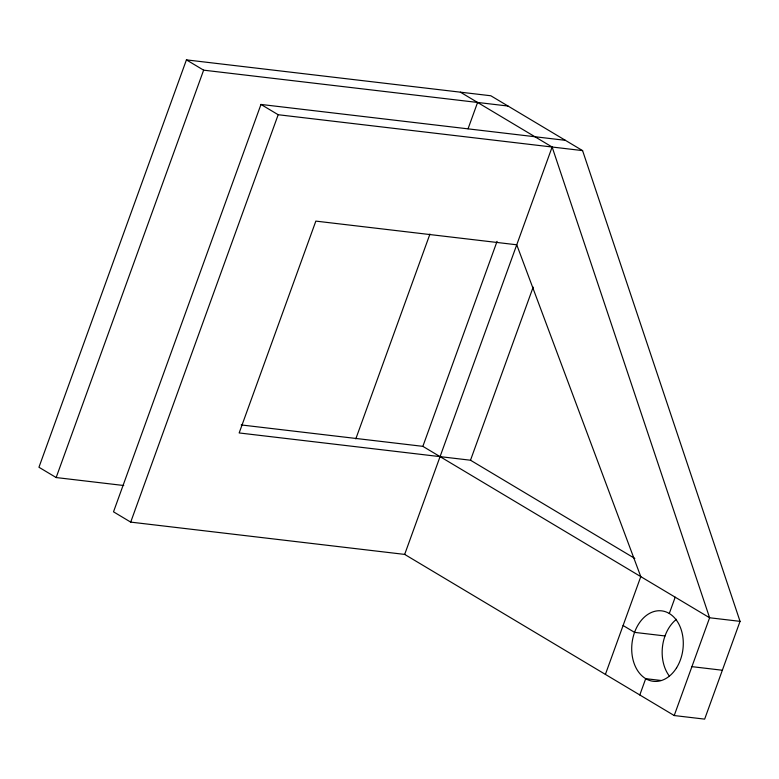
<?xml version="1.0" encoding="UTF-8"?>
<svg xmlns="http://www.w3.org/2000/svg" width="779" height="779" viewBox="0 0 779 779"><rect width="100%" height="100%" fill="white"/><g stroke="black" fill="none" stroke-linecap="round" stroke-linejoin="round"><path stroke-width="1.17" d="M565.379 140.327L260.975 104.444L113.51 511.822L130.706 522.115L404.671 554.405L674.215 715.541L704.654 719.124L740.05 621.35L582.585 150.61L490.819 95.759L186.424 59.876L38.95 467.254L56.156 477.546L123.744 485.512M56.156 477.546L203.631 70.159L508.025 106.041M130.706 522.115L278.181 114.727L582.585 150.61M355.799 438.889L429.95 234.051M468.052 128.778L477.585 102.458M241.198 424.935L422.861 446.348L497.07 241.344M404.671 554.405L552.136 147.027L460.379 92.165M605.4 674.4L640.786 576.626L516.75 244.791L315.846 221.109L239.163 432.949L470.506 460.223L533.167 287.11M639.802 694.965L645.703 678.675L660.923 680.466M669.297 613.492L675.198 597.201M674.215 715.541L709.611 617.766L552.136 147.027M740.05 621.35L709.611 617.766L422.861 446.348M665.003 635.956L634.564 632.373L623.093 625.508M691.918 666.649L722.357 670.242M186.424 59.876L203.631 70.159M260.975 104.444L278.181 114.727M470.506 460.223L634.827 558.455M669.239 675.909A35.474 25.639 -83.3 0 1 676.493 619.286M676.61 667.759A35.474 25.639 -83.3 0 0 662.958 611.057A35.474 25.639 -83.3 0 0 632.938 659.433A35.474 25.639 -83.3 0 0 676.61 667.759"/></g></svg>
